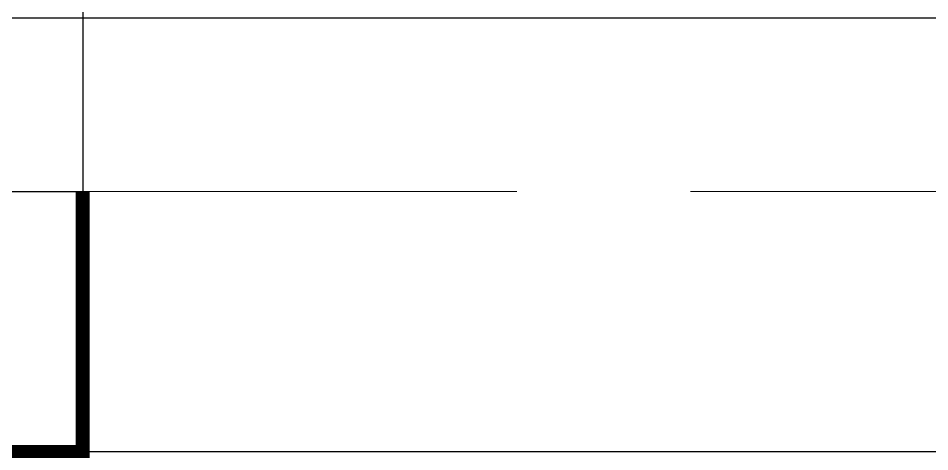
# Model space of a CAD drawing. Extents: x 27938 to 1507990, y 110129 to 923079.
# Drawn here: x 844529 to 845054, y 363574 to 363824 of the extents above; entities that cross this region are included whole.
import ezdxf

# ---------------------------------------------------------------- set-up
doc = ezdxf.new("R2010")
doc.units = 0
doc.header["$LTSCALE"] = 1000
doc.header["$MEASUREMENT"] = 0
doc.linetypes.add('DASH', pattern=[0.35, 0.25, -0.1])
doc.linetypes.add('DOTE', pattern=[2.42, 2, -0.2, 0.02, -0.2])
for name, color, linetype in [('DOTE', 1, 'Continuous'), ('WALL', 9, 'Continuous'), ('看线', 251, 'Continuous')]:
    doc.layers.add(name, color=color, linetype=linetype)
doc.layers.add('平面-栏杆', color=135, linetype='Continuous', lineweight=15)
doc.layers.add('平面-看线', color=45, linetype='Continuous', lineweight=15)

# ---------------------------------------------------------------- blocks, each defined once
blk = doc.blocks.new('GDGDGDSDA')
at = {"layer": 'DOTE', "color": 0, "linetype": 'DOTE', "ltscale": 0.3}
blk.add_line((471334.82, 361558.33), (417334.82, 361558.33), dxfattribs=at)

msp = doc.modelspace()

# ---------------------------------------------------------------- linework, layer by layer
at = {"color": 8, "const_width": 8}
msp.add_lwpolyline([(844566.58, 363723.72), (844566.58, 363573.72), (844266.58, 363573.72), (844266.58, 363723.72)], dxfattribs=at)
at = {"layer": 'WALL', "color": 8}
for p in [(844566.58, 363923.72), (844466.58, 363723.72)]:
    msp.add_line(p, (844566.58, 363723.72), dxfattribs=at)
at = {"layer": '平面-栏杆', "color": 8}
msp.add_lwpolyline([(844566.58, 363823.72), (849216.58, 363823.72)], dxfattribs=at)
at = {"layer": '平面-看线', "color": 8, "linetype": 'DASH'}
msp.add_lwpolyline([(844566.58, 363723.72), (849216.58, 363723.73)], dxfattribs=at)
at = {"layer": '看线', "color": 8, "ltscale": 0.5}
msp.add_lwpolyline([(849216.58, 363573.72), (844566.58, 363573.72)], dxfattribs=at)

# ---------------------------------------------------------------- block references
at = {"layer": 'DOTE', "color": 169}
msp.add_blockref('GDGDGDSDA', (408581.76, 2265.39), dxfattribs=at)

doc.saveas('drawing.dxf')
